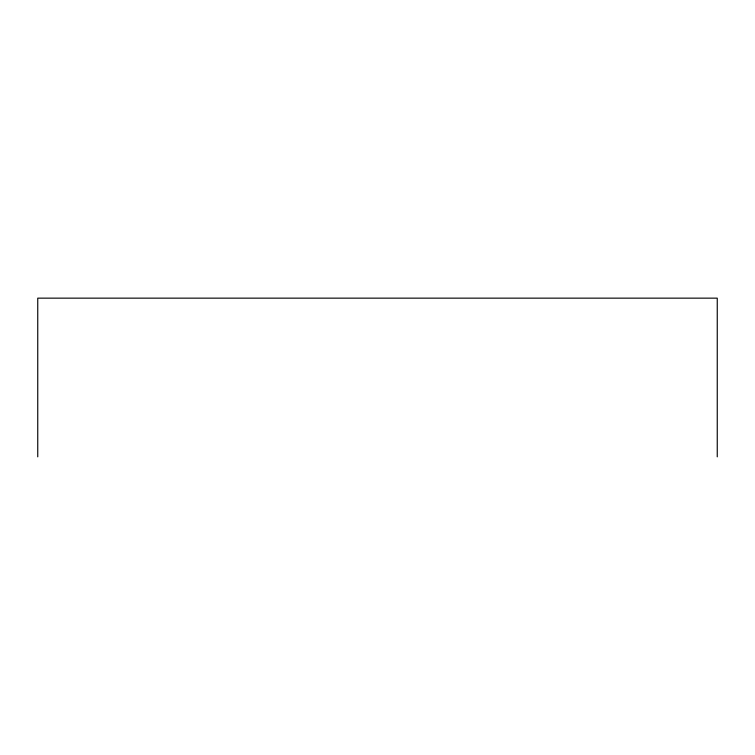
<?xml version="1.0" encoding="UTF-8"?>
<svg xmlns="http://www.w3.org/2000/svg" width="755" height="755" viewBox="0 0 755 755"><rect width="100%" height="100%" fill="white"/><g stroke="black" fill="none" stroke-linecap="round" stroke-linejoin="round"><path stroke-width="1.13" d="M717.25 456.85L717.25 298.149L37.75 298.149L37.75 456.85"/></g></svg>
